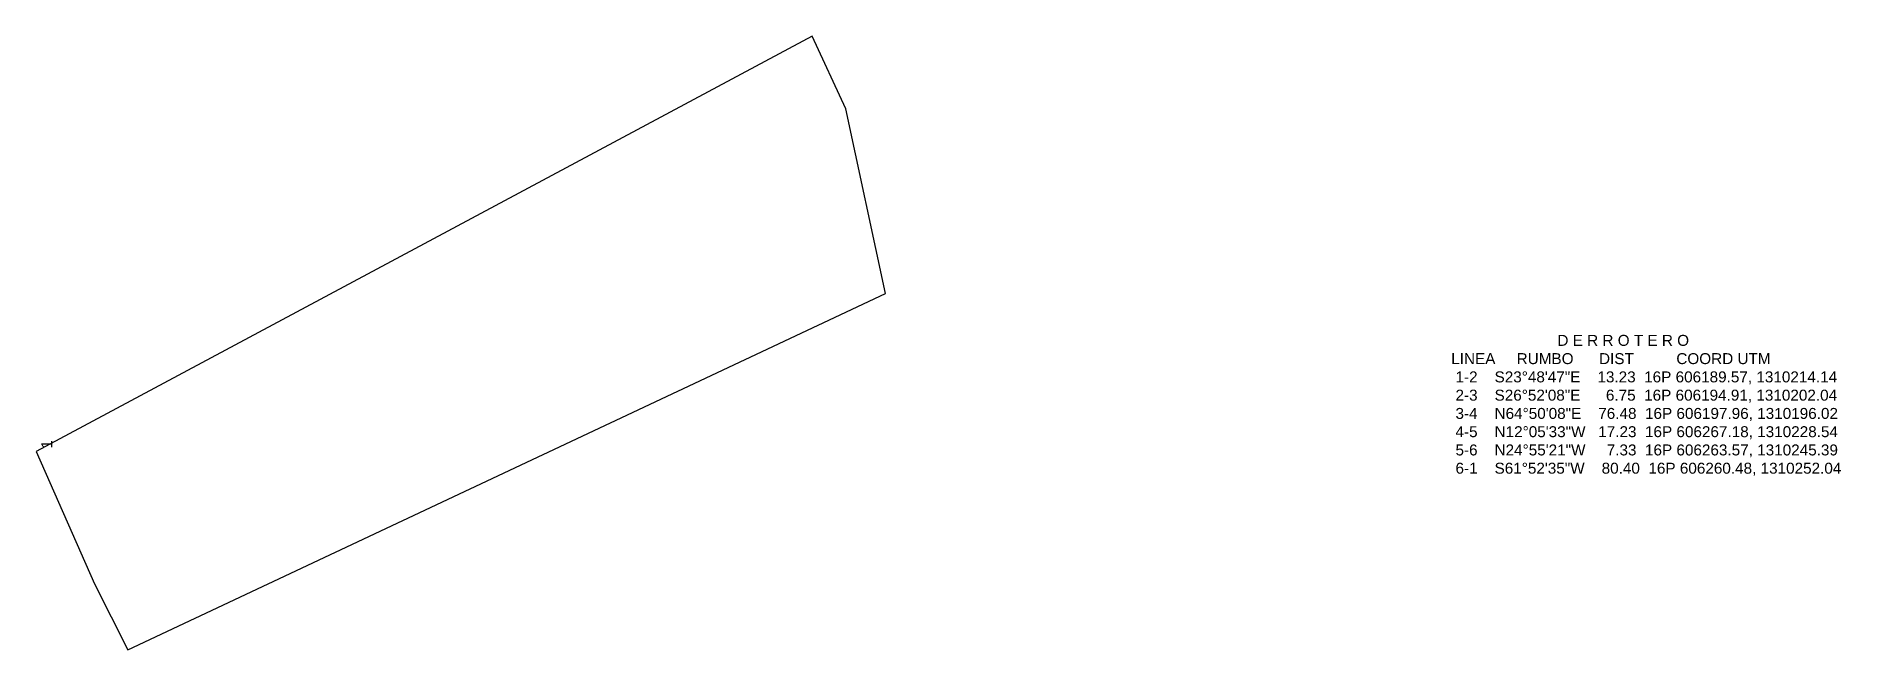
# Model space of a CAD drawing. Header units: millimetres. Extents: x 606190 to 606354, y 1310196 to 1310252.
import ezdxf
from ezdxf.enums import TextEntityAlignment as Align

# ---------------------------------------------------------------- set-up
doc = ezdxf.new("R2010")
doc.units = ezdxf.units.MM
doc.styles.get("Standard").update_dxf_attribs({"font": 'arial.ttf'})

msp = doc.modelspace()

# ---------------------------------------------------------------- linework, layer by layer
msp.add_lwpolyline([(606189.57, 1310214.14), (606194.91, 1310202.04), (606197.96, 1310196.02), (606267.18, 1310228.54), (606263.57, 1310245.39), (606260.48, 1310252.04)], close=True)

# ---------------------------------------------------------------- texts
msp.add_text('1', height=1, rotation=90).set_placement((606190.54, 1310214.39), align=Align.MIDDLE_LEFT)
at = {"insert": (606318.11, 1310224.77), "char_height": 1, "width": 37.0372, "attachment_point": 1}
msp.add_mtext('                           D E R R O T E R O\\P  LINEA     RUMBO      DIST          COORD UTM \\P   1-2    S23°48\'47"E    13.23  16P 606189.57, 1310214.14\\P   2-3    S26°52\'08"E      6.75  16P 606194.91, 1310202.04\\P   3-4    N64°50\'08"E    76.48  16P 606197.96, 1310196.02\\P   4-5    N12°05\'33"W   17.23  16P 606267.18, 1310228.54\\P   5-6    N24°55\'21"W     7.33  16P 606263.57, 1310245.39\\P   6-1    S61°52\'35"W    80.40  16P 606260.48, 1310252.04', dxfattribs=at)

doc.saveas('drawing.dxf')
